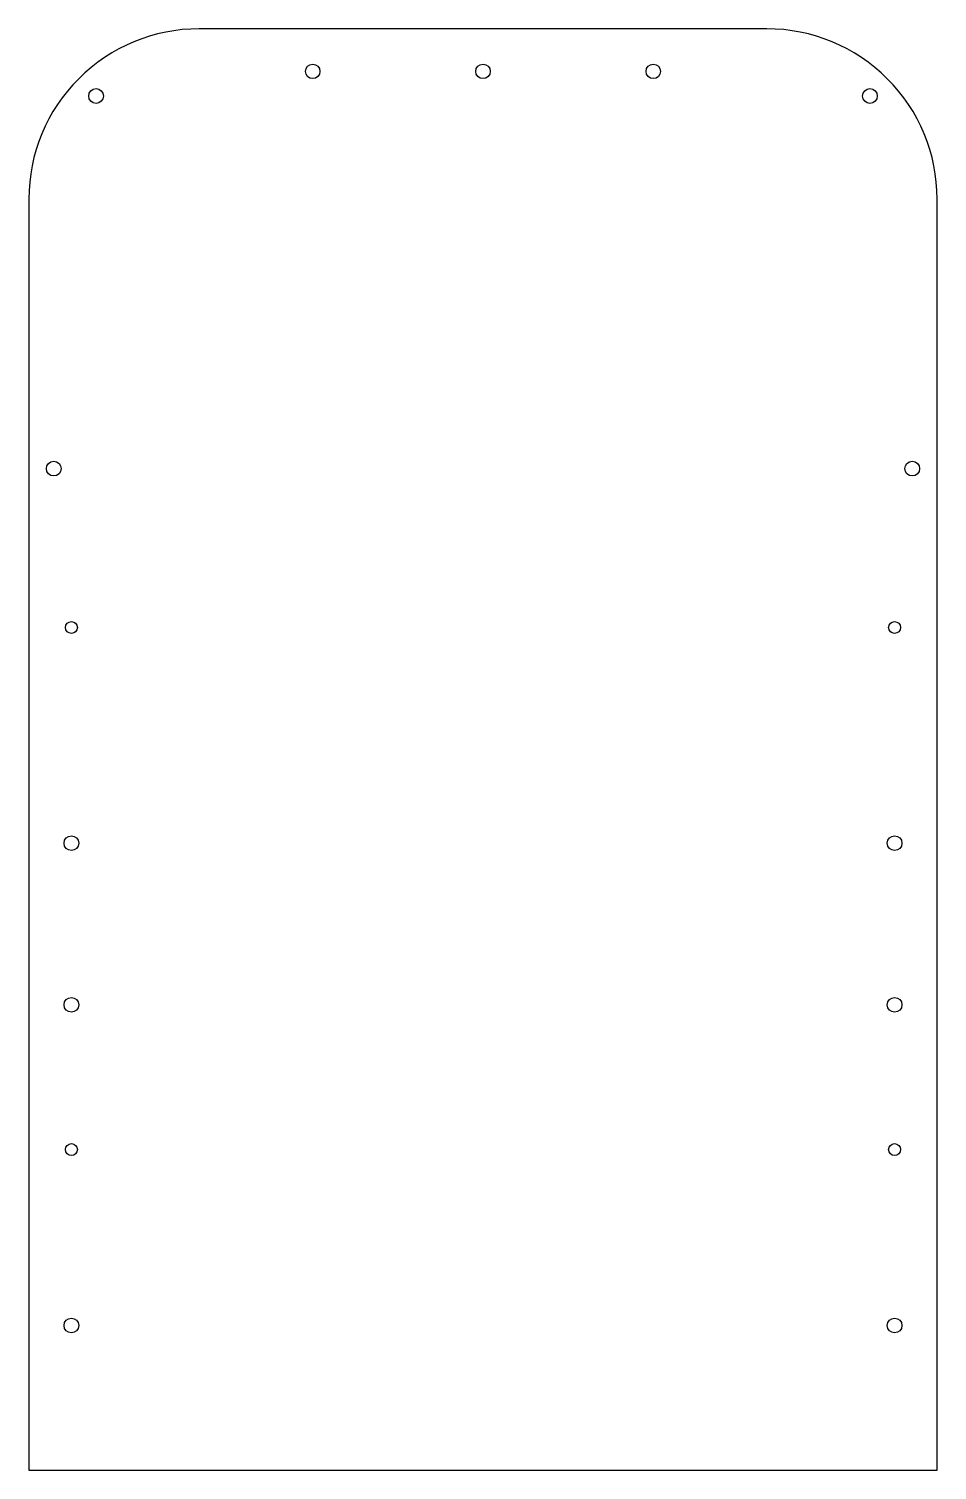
# Model space of a CAD drawing. Header units: millimetres. Extents: x -160 to 160, y -254 to 254.
import ezdxf

# ---------------------------------------------------------------- set-up
doc = ezdxf.new("R2010")
doc.units = ezdxf.units.MM

msp = doc.modelspace()

# ---------------------------------------------------------------- linework, layer by layer
msp.add_lwpolyline([(160, -254), (160, 194, 0.414214), (100, 254), (-100, 254, 0.414214), (-160, 194), (-160, -254)], format="xyb", close=True)
for centre, radius in [((-60, 239), 2.55), ((0, 239), 2.55), ((60, 239), 2.55), ((-136.31, 230.31), 2.6), ((136.31, 230.31), 2.6), ((-151.21, 99), 2.6), ((151.21, 99), 2.6), ((-145, 43), 2.1), ((145, 43), 2.1), ((-145, -33), 2.6), ((145, -33), 2.6), ((-145, -90), 2.6), ((145, -90), 2.6), ((-145, -141), 2.1), ((145, -141), 2.1), ((-145, -203), 2.6), ((145, -203), 2.6)]:
    msp.add_circle(centre, radius)

doc.saveas('drawing.dxf')
